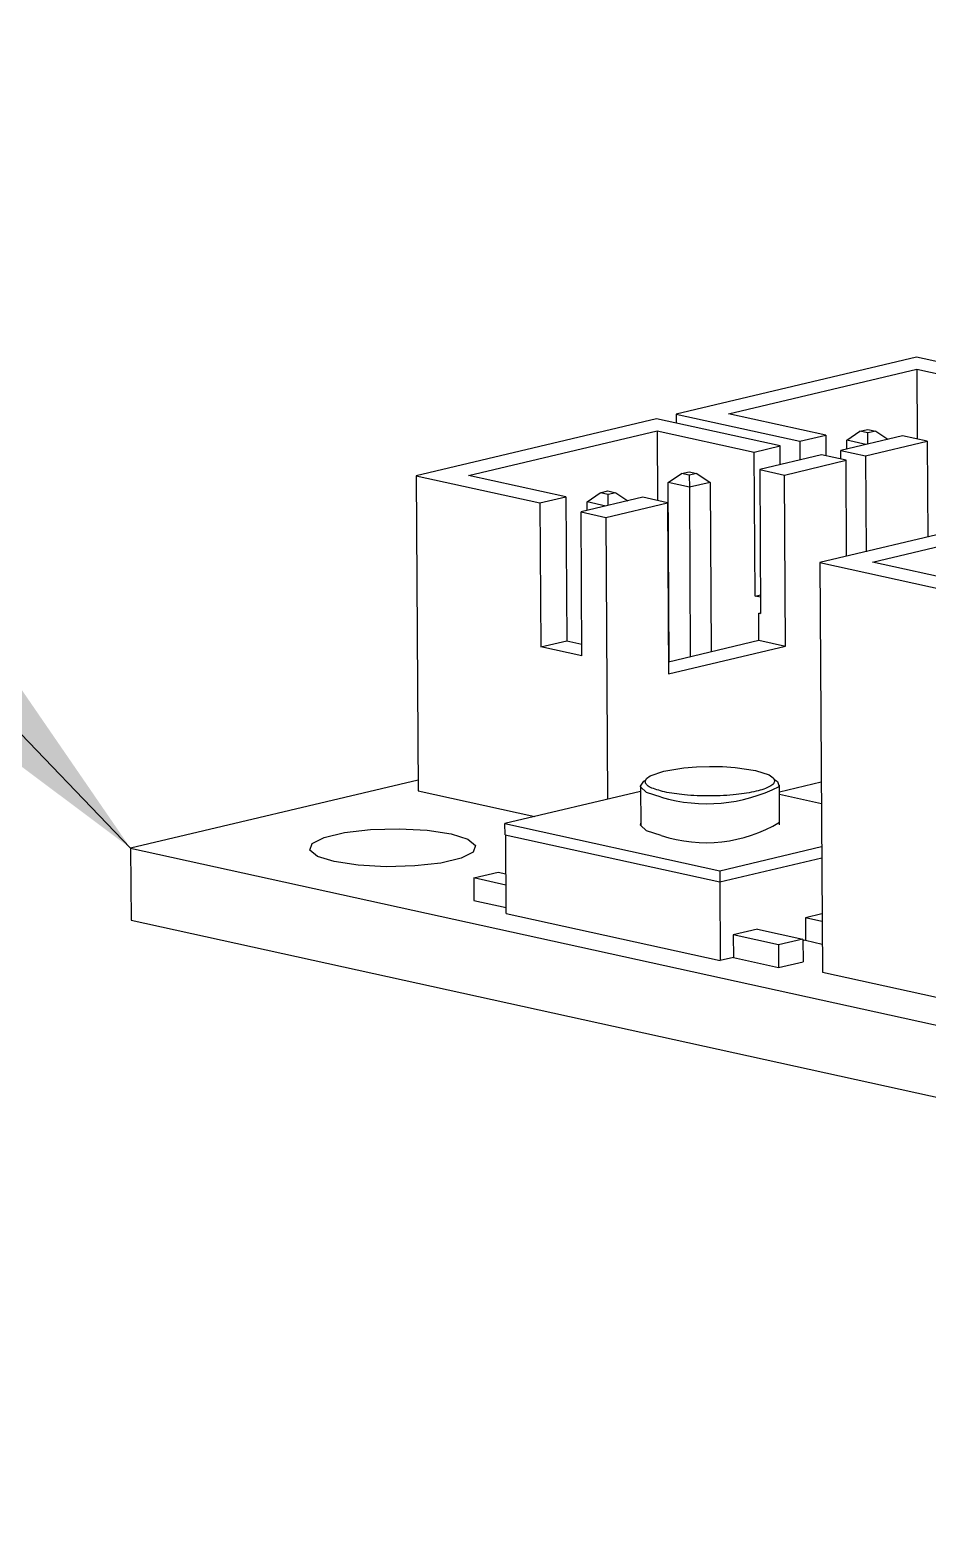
# Model space of a CAD drawing. Header units: millimetres. Extents: x 0 to 279, y 0 to 216.
# Drawn here: x 39.06 to 48.77, y 133.32 to 149.54 of the extents above; entities that cross this region are included whole.
import ezdxf

# ---------------------------------------------------------------- set-up
doc = ezdxf.new("R2010")
doc.units = ezdxf.units.MM
doc.layers.add('TITLE_BLOCK_BORDER', color=7, linetype='Continuous')
doc.dimstyles.new('SLDDIMSTYLE1', dxfattribs={"dimtxt": 0.18, "dimasz": 3.302, "dimexe": 0, "dimexo": 0.0625, "dimgap": 0, "dimtad": 0, "dimtih": 1, "dimtoh": 1, "dimdec": 0, "dimrnd": 1e-09, "dimzin": 0, "dimdsep": 46, "dimtxsty": 'Standard', "dimsah": 1, "dimcen": 0.09, "dimadec": 0, "dimazin": 0, "dimtfac": 3.302, "dimtdec": 0, "dimtofl": 0, "dimtmove": 0, "dimatfit": 3, "dimfxl": 1, "dimfrac": 2, "dimtolj": 1, "dimtzin": 0, "dimarcsym": 0})

msp = doc.modelspace()

# ---------------------------------------------------------------- linework, layer by layer
at = {"color": 7, "linetype": 'Continuous', "lineweight": 25}
for p, q in [((48.644, 145.999), (46.047, 145.383)), ((46.612, 145.387), (48.648, 145.87)), ((49.979, 145.706), (48.644, 145.999)), ((48.648, 145.87), (49.698, 145.64)), ((48.648, 145.87), (48.652, 145.116)), ((46.047, 145.383), (46.047, 145.287)), ((46.047, 145.383), (47.382, 145.09)), ((47.663, 145.157), (46.612, 145.387)), ((45.836, 145.333), (43.239, 144.717)), ((43.804, 144.721), (45.84, 145.204)), ((47.171, 145.04), (45.836, 145.333)), ((45.84, 145.204), (46.891, 144.973)), ((45.84, 145.204), (45.844, 144.45)), ((47.892, 145.101), (48.033, 145.199)), ((48.033, 145.199), (48.117, 145.219)), ((48.118, 145.18), (48.033, 145.199)), ((48.117, 145.219), (48.203, 145.2)), ((48.203, 145.2), (48.118, 145.18)), ((48.203, 145.2), (48.333, 145.112)), ((46.891, 144.973), (47.171, 145.04)), ((47.172, 144.837), (47.171, 145.04)), ((47.382, 145.09), (47.663, 145.157)), ((47.382, 145.09), (47.383, 144.887)), ((47.663, 145.157), (47.664, 144.932)), ((48.494, 145.15), (47.827, 144.992)), ((48.096, 145.056), (47.892, 145.101)), ((47.893, 145.008), (47.892, 145.101)), ((48.094, 144.934), (48.761, 145.092)), ((48.12, 145.062), (48.118, 145.18)), ((48.761, 145.092), (48.494, 145.15)), ((48.761, 145.092), (48.767, 144.054)), ((46.899, 143.416), (46.891, 144.973)), ((47.616, 144.942), (46.95, 144.784)), ((47.217, 144.725), (47.883, 144.884)), ((47.883, 144.884), (47.616, 144.942)), ((47.828, 144.896), (47.827, 144.992)), ((47.827, 144.992), (48.094, 144.934)), ((47.889, 143.846), (47.883, 144.884)), ((48.094, 144.934), (48.1, 143.896)), ((43.239, 144.717), (43.258, 141.31)), ((43.239, 144.717), (44.574, 144.424)), ((44.855, 144.491), (43.804, 144.721)), ((45.962, 144.643), (46.103, 144.741)), ((46.103, 144.741), (46.187, 144.761)), ((46.188, 144.722), (46.103, 144.741)), ((46.187, 144.761), (46.272, 144.742)), ((46.272, 144.742), (46.188, 144.722)), ((46.188, 144.722), (46.19, 144.593)), ((46.272, 144.742), (46.414, 144.646)), ((46.95, 144.784), (46.959, 143.226)), ((46.95, 144.784), (47.217, 144.725)), ((47.227, 142.876), (47.217, 144.725)), ((45.225, 144.533), (45.309, 144.553)), ((45.309, 144.553), (45.395, 144.534)), ((46.19, 144.593), (45.962, 144.643)), ((45.973, 142.708), (45.962, 144.643)), ((46.414, 144.646), (46.19, 144.593)), ((46.19, 144.593), (46.2, 142.762)), ((46.414, 144.646), (46.425, 142.815)), ((44.574, 144.424), (44.855, 144.491)), ((44.574, 144.424), (44.583, 142.866)), ((44.855, 144.491), (44.864, 142.933)), ((45.686, 144.484), (45.019, 144.326)), ((45.084, 144.435), (45.225, 144.533)), ((45.288, 144.39), (45.084, 144.435)), ((45.085, 144.342), (45.084, 144.435)), ((45.311, 144.514), (45.225, 144.533)), ((45.286, 144.267), (45.953, 144.426)), ((45.395, 144.534), (45.311, 144.514)), ((45.312, 144.396), (45.311, 144.514)), ((45.395, 144.534), (45.525, 144.446)), ((45.953, 144.426), (45.686, 144.484)), ((45.953, 144.426), (45.964, 142.576)), ((50.76, 144.527), (47.601, 143.778)), ((48.167, 143.782), (50.764, 144.398)), ((45.028, 142.768), (45.019, 144.326)), ((45.019, 144.326), (45.286, 144.267)), ((45.286, 144.267), (45.304, 141.219)), ((47.601, 143.778), (50.405, 143.162)), ((47.601, 143.778), (47.627, 139.348)), ((50.686, 143.228), (48.167, 143.782)), ((46.899, 143.416), (46.957, 143.429)), ((46.958, 143.403), (46.899, 143.416)), ((46.941, 143.23), (46.958, 143.235)), ((46.941, 143.23), (46.959, 143.226)), ((46.942, 142.938), (46.941, 143.23)), ((44.583, 142.866), (44.864, 142.933)), ((44.864, 142.933), (45.027, 142.897)), ((45.963, 142.706), (46.942, 142.938)), ((46.942, 142.938), (47.227, 142.876)), ((45.028, 142.768), (44.583, 142.866)), ((45.964, 142.576), (47.227, 142.876)), ((43.258, 141.426), (40.151, 140.689)), ((43.258, 141.31), (44.52, 141.033)), ((45.662, 141.304), (44.197, 140.956)), ((45.662, 141.361), (45.664, 140.933)), ((47.162, 141.3), (47.615, 141.408)), ((47.164, 140.942), (47.162, 141.37)), ((47.616, 141.17), (47.162, 141.27)), ((44.197, 140.956), (46.519, 140.446)), ((44.198, 140.834), (44.197, 140.956)), ((44.198, 140.834), (46.519, 140.324)), ((44.21, 139.983), (44.205, 140.833)), ((40.151, 140.689), (70.17, 134.094)), ((40.151, 140.689), (40.156, 139.91)), ((46.519, 140.446), (47.619, 140.707)), ((46.519, 140.324), (47.62, 140.585)), ((43.859, 140.367), (44.122, 140.429)), ((44.208, 140.29), (43.859, 140.367)), ((43.859, 140.367), (43.86, 140.124)), ((44.122, 140.429), (44.207, 140.411)), ((46.519, 140.446), (46.519, 140.324)), ((46.519, 140.324), (46.524, 139.474)), ((43.86, 140.124), (44.209, 140.047)), ((40.156, 139.91), (70.175, 133.316)), ((44.21, 139.983), (46.524, 139.474)), ((47.623, 139.979), (47.444, 139.936)), ((47.444, 139.936), (47.446, 139.693)), ((47.623, 139.897), (47.444, 139.936)), ((46.926, 139.813), (46.663, 139.751)), ((47.153, 139.643), (46.663, 139.751)), ((46.663, 139.751), (46.665, 139.507)), ((46.926, 139.813), (47.416, 139.706)), ((47.416, 139.706), (47.153, 139.643)), ((47.416, 139.706), (47.418, 139.462)), ((47.446, 139.693), (47.416, 139.686)), ((47.446, 139.693), (47.625, 139.653)), ((47.153, 139.643), (47.154, 139.4)), ((46.665, 139.507), (46.524, 139.474)), ((46.665, 139.507), (47.154, 139.4)), ((47.154, 139.4), (47.418, 139.462)), ((47.627, 139.348), (54.838, 137.764))]:
    msp.add_line(p, q, dxfattribs=at)
at = {"color": 7, "linetype": 'Continuous', "lineweight": 25, "flags": 128}
for points in [[(45.712, 141.409), (45.725, 141.442), (45.767, 141.473), (45.913, 141.524), (46.129, 141.559), (46.265, 141.57), (46.407, 141.574), (46.549, 141.572), (46.685, 141.563), (46.903, 141.531), (47.052, 141.482), (47.096, 141.451), (47.112, 141.419), (47.112, 141.419)], [(45.662, 141.361), (45.699, 141.415), (45.712, 141.423)], [(47.111, 141.431), (47.141, 141.41), (47.16, 141.357)], [(42.352, 140.544), (42.171, 140.601), (42.088, 140.669), (42.113, 140.741), (42.243, 140.806), (42.462, 140.858), (42.744, 140.891), (43.055, 140.899), (43.358, 140.883), (43.615, 140.844), (43.796, 140.786), (43.88, 140.718), (43.855, 140.647), (43.724, 140.581), (43.505, 140.529), (43.223, 140.497), (42.912, 140.488), (42.609, 140.505), (42.352, 140.544)], [(45.886, 140.826), (45.728, 140.877), (45.663, 140.938), (45.664, 140.961)]]:
    msp.add_lwpolyline(points, dxfattribs=at)
at = {"color": 8, "linetype": 'Continuous', "lineweight": 25, "flags": 128}
msp.add_lwpolyline([(45.885, 141.241), (45.728, 141.291), (45.663, 141.352), (45.662, 141.361)], dxfattribs=at)
at = {"color": 8, "linetype": 'Continuous', "lineweight": 25}
msp.add_arc((46.376, 142.906), 1.736, 253.5935, 296.8583, dxfattribs=at)
at = {"color": 7, "linetype": 'Continuous', "lineweight": 25}
msp.add_arc((46.369, 142.286), 1.537, 251.6801, 301.1428, dxfattribs=at)
at = {"color": 8, "linetype": 'Continuous', "lineweight": 25}
for points, knots in [([(45.92, 141.298), (45.864, 141.313), (45.778, 141.337), (45.721, 141.377), (45.715, 141.398), (45.712, 141.409)], [0, 0, 0, 0, 0.478886, 0.739687, 1, 1, 1, 1]), ([(47.112, 141.419), (47.109, 141.408), (47.104, 141.386), (47.048, 141.346), (46.922, 141.302), (46.734, 141.271), (46.56, 141.257), (46.417, 141.253), (46.274, 141.256), (46.096, 141.267), (45.99, 141.285), (45.92, 141.298)], [0, 0, 0, 0, 0.086934, 0.173705, 0.333333, 0.492962, 0.579896, 0.666667, 0.753601, 0.840371, 1, 1, 1, 1])]:
    msp.add_open_spline(points, degree=3, knots=knots, dxfattribs=at)

# ---------------------------------------------------------------- leaders
at = {"layer": 'TITLE_BLOCK_BORDER'}
msp.add_leader([(40.151, 140.689), (31.661, 149.538)], dimstyle='SLDDIMSTYLE1', dxfattribs=at)

doc.saveas('drawing.dxf')
